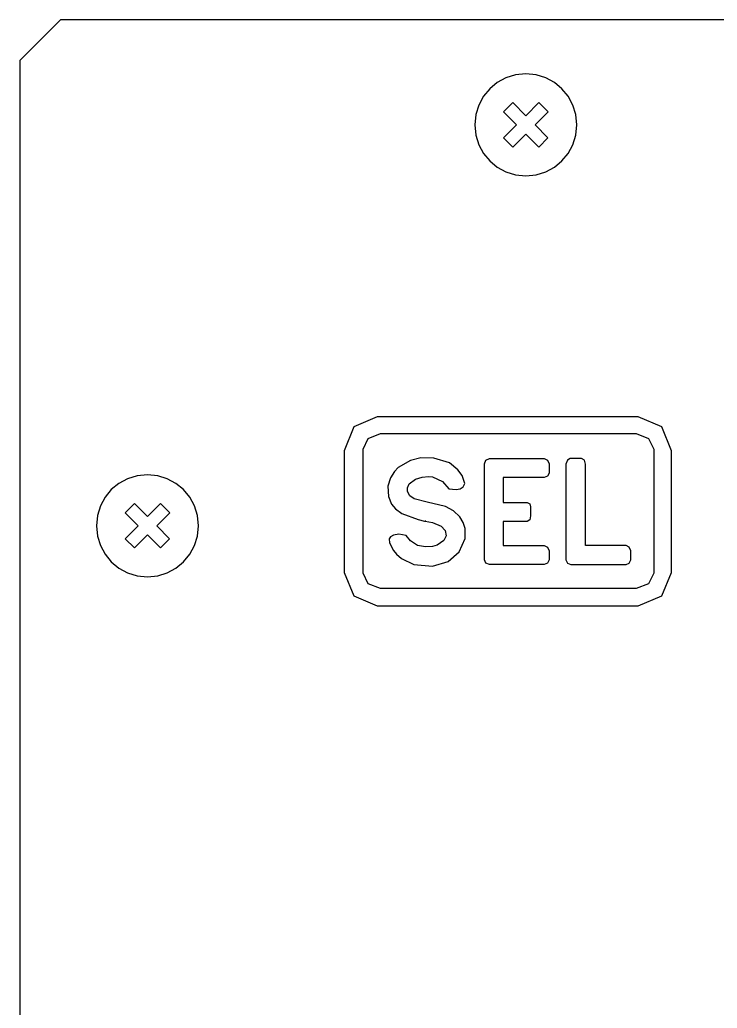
# Model space of a CAD drawing. Extents: x 0.4 to 9, y 0.3 to 17.6.
# Drawn here: x 0.371 to 2.508, y 14.574 to 17.603 of the extents above; entities that cross this region are included whole.
import ezdxf

# ---------------------------------------------------------------- set-up
doc = ezdxf.new("R2010")
doc.units = 0
doc.header["$MEASUREMENT"] = 0
doc.linetypes.add('ILL_LTYPE1', pattern=[2.796445, 1.573, -0.174778, 0.349556, -0.174778, 0.349556, -0.174778])
doc.layers.get('0').update_dxf_attribs({"linetype": 'CONTINUOUS'})

msp = doc.modelspace()

# ---------------------------------------------------------------- linework, layer by layer
at = {"color": 7}
for points in [[(8.9742, 9.0526), (8.9742, 12.1462), (8.9742, 14.8448), (8.9742, 16.7536), (8.9742, 17.2884), (8.9742, 17.4776), (8.8494, 17.6025), (8.8494, 17.6025), (8.4905, 17.6025), (7.5442, 17.6025), (4.6728, 17.6025), (1.8014, 17.6025), (0.8552, 17.6025), (0.4962, 17.6025), (0.3713, 17.4776), (0.3713, 17.4776)], [(0.3713, 17.4776), (0.3713, 17.2884), (0.3713, 16.7536), (0.3713, 14.8448), (0.3713, 12.1462), (0.3713, 9.0526)], [(2.0777, 17.2806), (2.0746, 17.3121), (2.0654, 17.3414), (2.051, 17.368), (2.0319, 17.3911), (2.0088, 17.4102), (1.9822, 17.4246), (1.9528, 17.4337), (1.9213, 17.4369), (1.8898, 17.4337), (1.8604, 17.4246), (1.8339, 17.4102), (1.8107, 17.3911), (1.7916, 17.368), (1.7772, 17.3414), (1.7681, 17.3121), (1.7649, 17.2806), (1.7681, 17.249), (1.7772, 17.2196), (1.7916, 17.1931), (1.8107, 17.1699), (1.8339, 17.1508), (1.8604, 17.1364), (1.8898, 17.1273), (1.9213, 17.1241), (1.9528, 17.1273), (1.9822, 17.1364), (2.0088, 17.1508), (2.0319, 17.1699), (2.051, 17.1931), (2.0654, 17.2196), (2.0746, 17.249), (2.0777, 17.2806), (2.0777, 17.2806), (2.0777, 17.2806)], [(1.4667, 16.3869), (1.501, 16.3869), (1.5913, 16.3869), (1.7191, 16.3869), (1.8655, 16.3869), (2.0119, 16.3869), (2.1396, 16.3869), (2.23, 16.3869), (2.2642, 16.3869), (2.3364, 16.3562), (2.3666, 16.2832), (2.3666, 16.267), (2.3666, 16.2246), (2.3666, 16.0956), (2.3666, 15.9667), (2.3666, 15.9242), (2.3666, 15.9081), (2.3364, 15.8362), (2.2642, 15.8064), (2.23, 15.8064), (2.1396, 15.8064), (2.0119, 15.8064), (1.8655, 15.8064), (1.7191, 15.8064), (1.5913, 15.8064), (1.501, 15.8064), (1.4667, 15.8064), (1.3959, 15.8362), (1.3663, 15.9081), (1.3663, 15.9242), (1.3663, 15.9667), (1.3663, 16.0956), (1.3663, 16.2246), (1.3663, 16.267), (1.3663, 16.2832), (1.3959, 16.3562), (1.4667, 16.3869)], [(1.4747, 16.3335), (1.4372, 16.319), (1.4219, 16.2855), (1.4219, 16.2693), (1.4219, 16.2266), (1.4219, 16.0968), (1.4219, 15.9671), (1.4219, 15.9244), (1.4219, 15.9081), (1.4372, 15.8751), (1.4747, 15.8613), (1.4835, 15.8613), (1.5084, 15.8613), (1.5974, 15.8613), (1.7232, 15.8613), (1.8673, 15.8613), (2.0115, 15.8613), (2.1373, 15.8613), (2.2263, 15.8613), (2.2512, 15.8613), (2.26, 15.8613), (2.2985, 15.8751), (2.3144, 15.9081), (2.3144, 15.9244), (2.3144, 15.9671), (2.3144, 16.0968), (2.3144, 16.2266), (2.3144, 16.2693), (2.3144, 16.2855), (2.2985, 16.319), (2.26, 16.3335), (2.2512, 16.3335), (2.2263, 16.3335), (2.1373, 16.3335), (2.0115, 16.3335), (1.8673, 16.3335), (1.7232, 16.3335), (1.5974, 16.3335), (1.5084, 16.3335), (1.4835, 16.3335), (1.4747, 16.3335)], [(1.5547, 16.0227), (1.5321, 16.0264), (1.5155, 16.0236), (1.5066, 16.0188), (1.5032, 16.012), (1.5033, 16.0004), (1.5155, 15.9766), (1.5248, 15.9652), (1.5404, 15.9521), (1.5778, 15.9332), (1.6355, 15.929), (1.683, 15.943), (1.7173, 15.9722), (1.7354, 16.0133), (1.735, 16.0436), (1.7298, 16.0624), (1.719, 16.0797), (1.6993, 16.0983), (1.6754, 16.1115), (1.619, 16.1248), (1.5789, 16.1349), (1.5664, 16.1444), (1.5593, 16.157), (1.5585, 16.169), (1.5635, 16.1808), (1.5829, 16.1951), (1.6038, 16.2015), (1.6228, 16.203), (1.6359, 16.2025), (1.6659, 16.1877), (1.6858, 16.165), (1.7075, 16.1633), (1.7206, 16.1652), (1.7292, 16.1713), (1.7344, 16.1814), (1.7266, 16.206), (1.7134, 16.2242), (1.6876, 16.2454), (1.64, 16.2599), (1.5995, 16.2603), (1.5676, 16.252), (1.5306, 16.2306), (1.5192, 16.2188), (1.5065, 16.1995), (1.4984, 16.1734), (1.5006, 16.1416), (1.5096, 16.119), (1.5217, 16.1038), (1.542, 16.0895), (1.592, 16.0719), (1.6114, 16.0668), (1.6152, 16.066), (1.6134, 16.0667), (1.6353, 16.062), (1.6615, 16.0516), (1.6743, 16.0381), (1.6776, 16.0217), (1.6697, 16.0073), (1.6502, 15.9934), (1.6351, 15.9892), (1.6137, 15.9876), (1.59, 15.9922), (1.5678, 16.0063), (1.5547, 16.0227)], [(1.7948, 16.2199), (1.7948, 16.2199), (1.7948, 16.2416), (1.799, 16.2536), (1.8105, 16.2584), (1.8177, 16.2584), (1.8366, 16.2584), (1.8939, 16.2584), (1.9512, 16.2584), (1.97, 16.2584), (1.9772, 16.2584), (1.9878, 16.2536), (1.9923, 16.2416), (1.9923, 16.214), (1.9878, 16.204), (1.9772, 16.1999), (1.9718, 16.1999), (1.9576, 16.1999), (1.9145, 16.1999), (1.8713, 16.1999), (1.8571, 16.1999), (1.8517, 16.1999), (1.8517, 16.188), (1.8517, 16.1619), (1.8517, 16.1357), (1.8517, 16.1238), (1.8632, 16.1238), (1.8884, 16.1238), (1.9137, 16.1238), (1.9252, 16.1238), (1.9331, 16.1199), (1.936, 16.1102), (1.936, 16.0823), (1.9331, 16.0702), (1.9252, 16.0655), (1.9137, 16.0655), (1.8884, 16.0655), (1.8632, 16.0655), (1.8517, 16.0655), (1.8517, 16.0539), (1.8517, 16.0284), (1.8517, 16.003), (1.8517, 15.9914), (1.8571, 15.9914), (1.8713, 15.9914), (1.9145, 15.9914), (1.9576, 15.9914), (1.9718, 15.9914), (1.9772, 15.9914), (1.9878, 15.9868), (1.9923, 15.976), (1.9923, 15.9476), (1.9878, 15.9376), (1.9772, 15.9332), (1.97, 15.9332), (1.9512, 15.9332), (1.8939, 15.9332), (1.8366, 15.9332), (1.8177, 15.9332), (1.8105, 15.9332), (1.799, 15.9376), (1.7948, 15.9476), (1.7948, 15.9593), (1.7948, 15.9902), (1.7948, 16.0338), (1.7948, 16.0838), (1.7948, 16.1338), (1.7948, 16.1774), (1.7948, 16.2082), (1.7948, 16.2199)], [(2.0443, 15.9476), (2.0493, 15.9376), (2.0594, 15.9332), (2.0667, 15.9332), (2.0859, 15.9332), (2.144, 15.9332), (2.2022, 15.9332), (2.2214, 15.9332), (2.2286, 15.9332), (2.2382, 15.9376), (2.2425, 15.9476), (2.2425, 15.976), (2.2382, 15.9868), (2.2286, 15.9914), (2.2233, 15.9914), (2.2092, 15.9914), (2.1666, 15.9914), (2.1239, 15.9914), (2.1099, 15.9914), (2.1045, 15.9914), (2.1045, 16.0021), (2.1045, 16.0304), (2.1045, 16.0703), (2.1045, 16.1162), (2.1045, 16.162), (2.1045, 16.202), (2.1045, 16.2302), (2.1045, 16.2409), (2.1008, 16.2533), (2.0923, 16.2584), (2.0869, 16.2584), (2.0749, 16.2584), (2.063, 16.2584), (2.0576, 16.2584), (2.0486, 16.2533), (2.0443, 16.2409), (2.0443, 16.2296), (2.0443, 16.1995), (2.0443, 16.1571), (2.0443, 16.1084), (2.0443, 16.0598), (2.0443, 16.0174), (2.0443, 15.9873), (2.0443, 15.976), (2.0443, 15.9476)], [(0.9187, 16.0526), (0.9156, 16.0841), (0.9065, 16.1134), (0.892, 16.14), (0.8729, 16.1631), (0.8498, 16.1822), (0.8232, 16.1966), (0.7938, 16.2057), (0.7623, 16.2089), (0.7308, 16.2057), (0.7014, 16.1966), (0.6748, 16.1822), (0.6517, 16.1631), (0.6325, 16.14), (0.6181, 16.1134), (0.609, 16.0841), (0.6058, 16.0526), (0.609, 16.021), (0.6181, 15.9917), (0.6325, 15.9651), (0.6517, 15.9419), (0.6748, 15.9228), (0.7014, 15.9084), (0.7308, 15.8993), (0.7623, 15.8961), (0.7938, 15.8993), (0.8232, 15.9084), (0.8498, 15.9228), (0.8729, 15.9419), (0.892, 15.9651), (0.9065, 15.9917), (0.9156, 16.021), (0.9187, 16.0526), (0.9187, 16.0526), (0.9187, 16.0526)]]:
    msp.add_lwpolyline(points, dxfattribs=at)
at = {"color": 7, "linetype": 'ILL_LTYPE1'}
for points in [[(1.8816, 17.3486), (1.8533, 17.3203), (1.8931, 17.2806), (1.8533, 17.2407), (1.8816, 17.2126), (1.9213, 17.2523), (1.9611, 17.2126), (1.9892, 17.2407), (1.9496, 17.2806), (1.9896, 17.3204), (1.9613, 17.3487), (1.9213, 17.3087)], [(0.7226, 16.1206), (0.6943, 16.0923), (0.7339, 16.0526), (0.6943, 16.0127), (0.7226, 15.9846), (0.7623, 16.0243), (0.8019, 15.9846), (0.8302, 16.0127), (0.7906, 16.0526), (0.8306, 16.0924), (0.8023, 16.1207), (0.7623, 16.0809)]]:
    msp.add_lwpolyline(points, close=True, dxfattribs=at)

doc.saveas('drawing.dxf')
